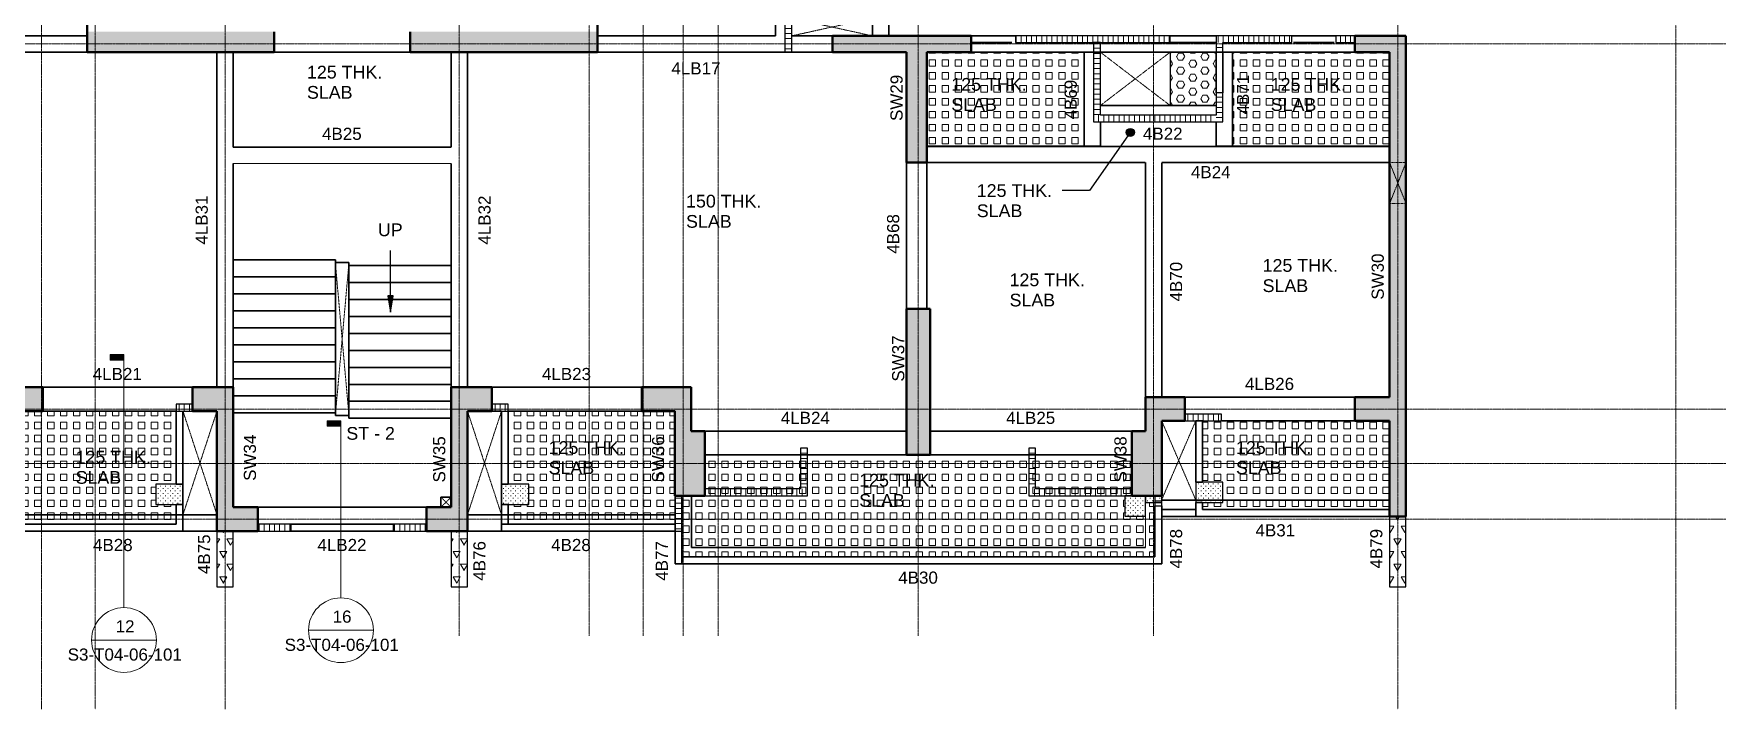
# Model space of a CAD drawing. Header units: millimetres. Extents: x 464749 to 583467, y -95146 to 240958.
# Drawn here: x 482526 to 507393, y 213998 to 223932 of the extents above; entities that cross this region are included whole.
import ezdxf

# ---------------------------------------------------------------- set-up
doc = ezdxf.new("R2010")
doc.units = ezdxf.units.MM
for name, pattern in [('_Beam Hidden', [3.571875, 2.38125, -1.190625]), ('_Grid Line', [45.24375, 38.1, -2.38125, 2.38125, -2.38125]), ('_Hidden 3_32_', [3.571875, 2.38125, -1.190625]), ('_Opening', [6.35, 2.38125, -0.79375, 0.79375, -0.79375, 0.79375, -0.79375])]:
    doc.linetypes.add(name, pattern=pattern)
for name, color, linetype, lineweight in [('A-DETL', 90, 'Continuous', 13), ('A-DETL-GENF', 92, 'Continuous', 9), ('A-FLOR', 192, 'Continuous', 35), ('A-FLOR-HDLN', 190, '_Hidden 3_32_', 35), ('A-WALL', 113, 'Continuous', 25), ('A-WALL-IDEN', 211, 'Continuous', 25), ('A-WALL-PATT', 111, 'Continuous', 25), ('G-ANNO-SYMB', 111, 'Continuous', 18), ('G-ANNO-TEXT', 231, 'Continuous', 13), ('I-WALL', 2, 'Continuous', 25), ('S-BEAM', 12, 'Continuous', 35), ('S-BEAM-HDLN', 1, '_Hidden 3_32_', 35), ('S-BEAM-IDEN', 2, 'Continuous', 25), ('S-FNDN', 32, 'Continuous', 25), ('S-GRID', 1, 'Continuous', 13)]:
    doc.layers.add(name, color=color, linetype=linetype, lineweight=lineweight)
doc.styles.add('Arial', font='arial.ttf', dxfattribs={"height": 178.59375})
doc.styles.add('Arial_1', font='arial.ttf', dxfattribs={"height": 187.5})
pattern_1 = [(60, (0, 0), (-107.156315, 185.59982), [107.156, -107.156]), (120, (0, 0), (-214.312315, -0.00018), [107.156, -107.156]), (0, (-53.58, 92.8), (107.156, 185.6), [107.156, -107.156])]
pattern_2 = [(0, (0, 0), (0, 95.25), [95.25, -95.25]), (90, (0, 0), (-95.25, 6e-15), [95.25, -95.25])]
pattern_3 = [(0, (0, 0), (71.438, 71.438), [8.93, -62.508]), (0, (35.72, 35.72), (71.438, 71.438), [8.93, -62.508])]

# ---------------------------------------------------------------- blocks, each defined once
blk = doc.blocks.new('Detail View - 1_16_ x 1_8_-1320089-2ND FLOOR')
at = {"layer": 'G-ANNO-SYMB', "lineweight": 13}
blk.add_hatch(color=256, dxfattribs=at).paths.add_polyline_path([(0, 2.68), (0, 0), (-1.09, 0), (-1.09, 2.68)], flags=0)
for p, q in [((0, 2.68), (-1.09, 2.68)), ((-1.09, 2.68), (-1.09, 0)), ((-1.09, 0), (0, 0)), ((0, 0), (0, 2.68))]:
    blk.add_line(p, q, dxfattribs=at)
blk = doc.blocks.new('Detail View - Circle-1284539-2ND FLOOR')
at = {"layer": 'G-ANNO-SYMB', "lineweight": 13}
for start, end in [(360, 180), (180, 360)]:
    blk.add_arc((-6.35, 0), 6.35, start, end, dxfattribs=at)

msp = doc.modelspace()

# ---------------------------------------------------------------- hatches: boundary and pattern name
at = {"layer": 'A-DETL-GENF', "lineweight": 13}
h = msp.add_hatch(dxfattribs=at)
h.set_pattern_fill('FP_91', color=253, style=0, pattern_type=2)
h.set_pattern_definition(pattern_2)
h.paths.add_polyline_path([(497956.7, 222277.7), (497956.7, 223662.3), (495647.1, 223662.3), (495647.1, 222277.7)], flags=0)
h = msp.add_hatch(dxfattribs=at)
h.set_pattern_fill('FP_90', color=253, style=0, pattern_type=2)
h.set_pattern_definition([(0, (0, 0), (0, 103.111), [59.531, -119.062]), (120, (0, 0), (-89.296745, -51.5555), [59.531, -119.062]), (60, (59.53, 0), (-89.296745, 51.5555), [59.531, -119.062])])
h.paths.add_polyline_path([(499896.7, 222877.5), (499896.7, 223662.3), (499222.5, 223662.3), (499222.5, 222877.5), (499676.9, 222877.5)], flags=0)
h = msp.add_hatch(dxfattribs=at)
h.set_pattern_fill('FP_91', color=253, style=0, pattern_type=2)
h.set_pattern_definition(pattern_2)
h.paths.add_polyline_path([(502447.9, 222277.7), (502447.9, 223662.2), (500136.7, 223662.2), (500136.7, 222277.7)], flags=0)
h = msp.add_hatch(dxfattribs=at)
h.set_pattern_fill('FP_91', color=253, style=0, pattern_type=2)
h.set_pattern_definition(pattern_2)
h.paths.add_polyline_path([(484616.9, 216718.3), (484616.9, 217010.2), (484316.9, 217010.2), (484316.9, 217310.2), (484616.9, 217310.2), (484616.9, 218382.4), (482167.1, 218382.4), (482167.1, 216718.3), (484316.9, 216718.3)], flags=0)
h = msp.add_hatch(dxfattribs=at)
h.set_pattern_fill('FP_91', color=253, style=0, pattern_type=2)
h.set_pattern_definition(pattern_2)
h.paths.add_polyline_path([(489797.7, 216718.3), (491947.2, 216718.3), (491947.2, 218382.4), (489497.4, 218382.4), (489497.4, 217310.2), (489797.4, 217310.2), (489797.4, 217010.2), (489497.4, 217010.2), (489497.4, 216718.3)], flags=0)
h = msp.add_hatch(dxfattribs=at)
h.set_pattern_fill('FP_91', color=253, style=0, pattern_type=2)
h.set_pattern_definition(pattern_2)
h.paths.add_polyline_path([(502447.9, 216937.8), (502447.9, 218237.1), (499697.8, 218237.1), (499697.8, 217337.5), (499997.8, 217337.1), (499997.8, 217037.5), (499697.8, 217037.1), (499697.8, 216937.8), (499998.1, 216937.8)], flags=0)
h = msp.add_hatch(dxfattribs=at)
h.set_pattern_fill('FP_91', color=253, style=0, pattern_type=2)
h.set_pattern_definition(pattern_2)
h.paths.add_polyline_path([(492047.6, 216237.2), (498997.7, 216237.2), (498997.7, 217038), (498858.6, 217038), (498858.6, 216838), (498558.6, 216838), (498559, 217138), (498658.6, 217138), (498658.6, 217737.4), (492387.6, 217737.4), (492387.6, 217137.6), (492047.6, 217137.6), (492047.6, 217074.8)], flags=0)
at = {"layer": 'A-DETL-GENF', "lineweight": 18}
h = msp.add_hatch(dxfattribs=at)
h.set_pattern_fill('FP_92', style=0, pattern_type=2)
h.set_pattern_definition(pattern_3)
h.paths.add_polyline_path([(499998.1, 217037.1), (499998.1, 217337.1), (499598.1, 217337.1), (499598.1, 217037.1), (499676.9, 217037.1)], flags=0)
h = msp.add_hatch(dxfattribs=at)
h.set_pattern_fill('FP_92', style=0, pattern_type=2)
h.set_pattern_definition(pattern_3)
h.paths.add_polyline_path([(484716.9, 217010.2), (484716.9, 217310.2), (484316.9, 217310.2), (484316.9, 217010.2)], flags=0)
h = msp.add_hatch(dxfattribs=at)
h.set_pattern_fill('FP_92', style=0, pattern_type=2)
h.set_pattern_definition(pattern_3)
h.paths.add_polyline_path([(489797.7, 217010.2), (489797.7, 217310.2), (489397.7, 217310.2), (489397.7, 217010.2)], flags=0)
h = msp.add_hatch(dxfattribs=at)
h.set_pattern_fill('FP_92', style=0, pattern_type=2)
h.set_pattern_definition(pattern_3)
h.paths.add_polyline_path([(498859, 216838), (498859, 217138), (498559, 217138), (498559, 216838)], flags=0)
h = msp.add_hatch(dxfattribs=at)
h.set_pattern_fill('FP_92', style=0, pattern_type=2)
h.set_pattern_definition(pattern_3)
h.paths.add_polyline_path([(499099, 217038), (499099, 217138), (498859, 217138), (498859, 217038)], flags=0)
at = {"layer": 'A-WALL-PATT', "lineweight": 13}
h = msp.add_hatch(dxfattribs=at)
h.set_pattern_fill('FP_46', color=254, angle=90, style=0, pattern_type=2)
h.set_pattern_definition([(180, (493662.43, 224087.08), (-5e-13, -75), [])])
h.paths.add_polyline_path([(493662.4, 223662.1), (493662.1, 224512.1), (493562.4, 224512.1), (493562.4, 223662.1), (493662.1, 223662.1)], flags=0)
at = {"layer": 'A-WALL-PATT'}
for points in [[(483307.1, 223662.7), (486057.1, 223662.7), (486057.1, 223962.7), (483307.1, 223962.7)], [(490807.6, 223662.7), (490807.6, 223962.7), (488057.5, 223962.7), (488057.5, 223662.7)], [(495647.5, 223662.7), (496298.8, 223662.7), (496298.8, 223902.7), (494261.8, 223902.7), (494261.8, 223662.7), (495347.5, 223662.7)], [(502448.2, 223662.7), (502688.2, 223662.7), (502688.2, 223902.7), (501938.8, 223902.7), (501938.8, 223662.7)], [(495647.5, 222037.7), (495647.1, 223662.7), (495347.5, 223662.7), (495347.5, 222037.7), (495647.1, 222037.7)], [(502687.7, 216833.4), (502688.2, 223662.7), (502448.2, 223662.7), (502447.9, 216833.4)], [(495697.5, 217737.5), (495697.5, 219887.5), (495347.5, 219887.5), (495347.5, 217737.5)], [(482656.8, 218383.1), (482656.8, 218733.1), (482168, 218733.1), (482168, 218383.1)], [(485216.5, 218383.1), (485456.5, 218383.1), (485456.5, 218733.1), (484857.1, 218733.1), (484857.1, 218383.1)], [(489257.5, 218383.1), (489257.5, 218733.1), (488658.1, 218733.1), (488658.1, 218383.1), (488898.1, 218383.1)], [(491946.6, 218383.1), (491946.6, 218733.1), (491457.8, 218733.1), (491457.8, 218383.1)], [(491946.9, 218087.6), (492186.6, 218087.6), (492186.6, 218733.1), (491946.6, 218733.1), (491946.6, 218087.6)], [(499099, 218087.5), (499099, 218587.5), (498859, 218587.5), (498859, 218087.5)], [(499438.6, 218237.5), (499438.6, 218587.5), (499099, 218587.5), (499099, 218237.5)], [(502448.2, 218237.5), (502448.2, 218587.5), (501937.8, 218587.5), (501937.8, 218237.5)], [(485456.5, 216968), (485456.5, 218383.1), (485216.5, 218383.1), (485216.5, 216968)], [(488898.1, 216968), (488898.1, 218383.1), (488658.1, 218383.1), (488658.1, 216968)], [(491946.9, 217137.6), (492386.9, 217137.6), (492386.9, 218087.6), (491946.9, 218087.6), (491946.9, 217137.6)], [(499099, 217138.5), (499099, 218087.6), (498659, 218087.6), (498659, 217138.5)], [(485817.3, 216618), (485817.3, 216968), (485216.5, 216968), (485216.5, 216618), (485456.5, 216618)], [(488297.3, 216618), (488898.1, 216618), (488898.1, 216968), (488297.3, 216968)]]:
    msp.add_hatch(color=9, dxfattribs=at).paths.add_polyline_path(points, flags=0)
at = {"layer": 'A-WALL-PATT', "lineweight": 13}
h = msp.add_hatch(dxfattribs=at)
h.set_pattern_fill('FP_39', color=254, angle=90, style=0, pattern_type=2)
h.set_pattern_definition([(270, (498085.44, 223902.7), (75, -5e-13), [])])
h.paths.add_polyline_path([(499222, 223802.7), (499222, 223902.7), (496948.8, 223902.7), (496948.8, 223802.7)], flags=0)
h = msp.add_hatch(dxfattribs=at)
h.set_pattern_fill('FP_38', color=254, angle=90, style=0, pattern_type=2)
h.set_pattern_definition([(180, (498197.035, 223270.13), (-9e-15, -75), [])])
h.paths.add_polyline_path([(498197, 222737.6), (498197, 223802.7), (498097, 223802.7), (498097, 222737.6)], flags=0)
h = msp.add_hatch(dxfattribs=at)
h.set_pattern_fill('FP_35', color=254, angle=90, style=0, pattern_type=2)
h.set_pattern_definition([(270, (500452.94, 223902.7), (75, -5e-13), [])])
h.paths.add_polyline_path([(501008.8, 223802.7), (501008.8, 223902.7), (499897, 223902.7), (499897, 223802.7), (499997, 223802.7)], flags=0)
h = msp.add_hatch(dxfattribs=at)
h.set_pattern_fill('FP_83', color=254, angle=90, style=0, pattern_type=2)
h.set_pattern_definition([(180, (499997.035, 223732.51), (-9e-15, -75), [])])
h.paths.add_polyline_path([(499997, 223662.3), (499997, 223802.7), (499897, 223802.7), (499897, 223662.3)], flags=0)
h = msp.add_hatch(dxfattribs=at)
h.set_pattern_fill('FP_34', color=254, angle=90, style=0, pattern_type=2)
h.set_pattern_definition([(90, (501798.84, 223802.7), (-75, 5e-13), [])])
h.paths.add_polyline_path([(501938.8, 223802.7), (501938.8, 223902.7), (501658.8, 223902.7), (501658.8, 223802.7)], flags=0)
h = msp.add_hatch(dxfattribs=at)
h.set_pattern_fill('FP_36', color=254, angle=90, style=0, pattern_type=2)
h.set_pattern_definition([(180, (499997.035, 222850.554), (-9e-15, -75), [])])
h.paths.add_polyline_path([(499997, 222637.6), (499997, 223063.6), (499897, 223063.6), (499897, 222637.6)], flags=0)
h = msp.add_hatch(dxfattribs=at)
h.set_pattern_fill('FP_37', color=254, angle=-270, style=0, pattern_type=2)
h.set_pattern_definition([(270, (498997.035, 222737.554), (75, 5e-15), [])])
h.paths.add_polyline_path([(499897, 222637.6), (499897, 222737.6), (498097, 222737.6), (498097, 222637.6), (499676.9, 222637.6)], flags=0)
h = msp.add_hatch(dxfattribs=at)
h.set_pattern_fill('FP_80', color=254, angle=90, style=0, pattern_type=2)
h.set_pattern_definition([(90, (484737.01, 218383.13), (-75, 6e-12), [])])
h.paths.add_polyline_path([(484857.1, 218383.1), (484857.1, 218483.1), (484616.9, 218483.1), (484616.9, 218383.1)], flags=0)
h = msp.add_hatch(dxfattribs=at)
h.set_pattern_fill('FP_81', color=254, angle=90, style=0, pattern_type=2)
h.set_pattern_definition([(90, (489377.59, 218383.135), (-75, -6e-12), [])])
h.paths.add_polyline_path([(489257.4, 218383.1), (489497.7, 218383.1), (489497.7, 218483.1), (489257.4, 218483.1)], flags=0)
h = msp.add_hatch(dxfattribs=at)
h.set_pattern_fill('FP_40', color=254, angle=-270, style=0, pattern_type=2)
h.set_pattern_definition([(270, (499708.69, 218337.54), (75, 5e-15), [])])
h.paths.add_polyline_path([(499978.8, 218237.5), (499978.8, 218337.5), (499438.6, 218337.5), (499438.6, 218237.5), (499676.9, 218237.5)], flags=0)
h = msp.add_hatch(dxfattribs=at)
h.set_pattern_fill('FP_43', color=254, angle=90, style=0, pattern_type=2)
h.set_pattern_definition([(0, (493792.36, 217537.484), (0, 75), [])])
h.paths.add_polyline_path([(493892.4, 217237.6), (493892.4, 217837.4), (493792.4, 217837.4), (493792.4, 217237.6)], flags=0)
h = msp.add_hatch(dxfattribs=at)
h.set_pattern_fill('FP_45', color=254, angle=90, style=0, pattern_type=2)
h.set_pattern_definition([(180, (497246.56, 217537.69), (-9e-15, -75), [])])
h.paths.add_polyline_path([(497246.6, 217238), (497246.6, 217837.4), (497146.6, 217837.4), (497146.6, 217238)], flags=0)
h = msp.add_hatch(dxfattribs=at)
h.set_pattern_fill('FP_73', color=254, angle=90, style=0, pattern_type=2)
h.set_pattern_definition([(0, (491946.885, 216876.93), (0, 75), [])])
h.paths.add_polyline_path([(492046.9, 216616.3), (492046.9, 217137.6), (491946.9, 217137.6), (491947.2, 216616.3)], flags=0)
h = msp.add_hatch(dxfattribs=at)
h.set_pattern_fill('FP_42', color=254, angle=90, style=0, pattern_type=2)
h.set_pattern_definition([(90, (493139.62, 217137.604), (-75, 5e-13), [])])
h.paths.add_polyline_path([(493892.4, 217137.6), (493892.4, 217237.6), (492386.9, 217237.6), (492387.6, 217137.6), (492471.4, 217137.6)], flags=0)
h = msp.add_hatch(dxfattribs=at)
h.set_pattern_fill('FP_44', color=254, angle=90, style=0, pattern_type=2)
h.set_pattern_definition([(90, (497902.776, 217138.02), (-75, 5e-15), [])])
h.paths.add_polyline_path([(497478.3, 217138), (498659, 217138), (498658.6, 217238), (497146.6, 217238), (497146.6, 217138)], flags=0)
h = msp.add_hatch(dxfattribs=at)
h.set_pattern_fill('FP_41', color=254, angle=90, style=0, pattern_type=2)
h.set_pattern_definition([(360, (498998.99, 217063.02), (5e-13, 75), [])])
h.paths.add_polyline_path([(499099, 216988), (499099, 217138), (498999, 217138), (498999, 216988)], flags=0)
h = msp.add_hatch(dxfattribs=at)
h.set_pattern_fill('FP_1', color=254, style=0, pattern_type=2)
h.set_pattern_definition(pattern_1)
h.paths.add_polyline_path([(485456.5, 215798.2), (485456.5, 216618), (485216.5, 216618), (485216.5, 215798.2)], flags=0)
h = msp.add_hatch(dxfattribs=at)
h.set_pattern_fill('FP_85', color=254, angle=90, style=0, pattern_type=2)
h.set_pattern_definition([(90, (486062.176, 216617.984), (-75, 5e-13), [])])
h.paths.add_polyline_path([(486307, 216618), (486307, 216718), (485817.3, 216718), (485817.3, 216618)], flags=0)
h = msp.add_hatch(dxfattribs=at)
h.set_pattern_fill('FP_84', color=254, angle=90, style=0, pattern_type=2)
h.set_pattern_definition([(90, (488052.45, 216617.99), (-75, 5e-15), [])])
h.paths.add_polyline_path([(488297.3, 216618), (488297.3, 216718), (487807.6, 216718), (487807.6, 216618)], flags=0)
h = msp.add_hatch(dxfattribs=at)
h.set_pattern_fill('FP_1', color=254, style=0, pattern_type=2)
h.set_pattern_definition(pattern_1)
h.paths.add_polyline_path([(488898.1, 215798.2), (488898.1, 216618), (488658.1, 216618), (488658.1, 215798.2)], flags=0)
h = msp.add_hatch(dxfattribs=at)
h.set_pattern_fill('FP_1', color=254, style=0, pattern_type=2)
h.set_pattern_definition(pattern_1)
h.paths.add_polyline_path([(502687.6, 215798.2), (502687.7, 216833.4), (502447.7, 216833.4), (502447.6, 215798.2)], flags=0)
at = {"layer": 'G-ANNO-TEXT', "lineweight": 25}
h = msp.add_hatch(color=250, dxfattribs=at)
edge = h.paths.add_edge_path(flags=0)
edge.add_arc((498637.7, 222481.9), 59.5, 0, 360)
msp.add_hatch(color=250, dxfattribs=at).paths.add_polyline_path([(487765.7, 219839.5), (487805.4, 220077.6), (487726, 220077.6)], flags=0)

# ---------------------------------------------------------------- linework, layer by layer
at = {"layer": 'A-DETL', "linetype": '_Opening'}
for p, q in [((494846.9, 224162.5), (493662.4, 223902.1)), ((493662.4, 224162.5), (494846.9, 223902.2)), ((498197, 223662.3), (499222.5, 222877.5)), ((498197, 222877.5), (499222.5, 223662.3)), ((502448.2, 222038), (502688.2, 221437.3)), ((502448.2, 221438), (502688.2, 222037.3)), ((502688.2, 222037.3), (502448.2, 222037.3)), ((502448.2, 222037.3), (502448.2, 221438)), ((502688.2, 221438), (502688.2, 222037.3)), ((502448.2, 221438), (502688.2, 221438)), ((487156.2, 218316.3), (486956.2, 220566.3)), ((487156.2, 220566.3), (486956.2, 218316.3)), ((485216.5, 218383), (484716.9, 216858)), ((484716.9, 218383), (485216.5, 216858)), ((488898.1, 218382.5), (489397.7, 216858)), ((489397.7, 218382.5), (488898.1, 216858)), ((499598.1, 217077.8), (499099, 218237.1)), ((499099, 218237.1), (499598.1, 218237.1)), ((499598.1, 218237.1), (499099, 217080)), ((488658.1, 216967.5), (488508.1, 217117.5)), ((488658.1, 217117.5), (488508.1, 216967.5)), ((499099, 217080), (499098.1, 217077.8))]:
    msp.add_line(p, q, dxfattribs=at)
at = {"layer": 'A-DETL', "lineweight": 35}
for p, q in [((496898.1, 223802.5), (496298.8, 223802.5)), ((499222, 223902.8), (499897, 223902.8)), ((499897, 223802.7), (499222, 223802.7)), ((501034.2, 223802.4), (501634.2, 223802.4)), ((499996.7, 223063.5), (499996.7, 223662.3)), ((485456.2, 220606.3), (485456.2, 222026.3)), ((488658.1, 222026.1), (488658.1, 218666.1)), ((486956.2, 220606.3), (485456.2, 220606.3)), ((486956.2, 218316.3), (486956.2, 220606.3)), ((486956.2, 220356.3), (485456.2, 220356.3)), ((486956.2, 220566.3), (487156.2, 220566.3)), ((487156.2, 220566.3), (487156.2, 218276.3)), ((488658.1, 220526.3), (487156.2, 220526.3)), ((486956.2, 220106.3), (485456.2, 220106.3)), ((488658.1, 220276.3), (487156.2, 220276.3)), ((486956.2, 219856.3), (485456.2, 219856.3)), ((488655.9, 220026.3), (487156.2, 220026.3)), ((486956.2, 219606.3), (485456.2, 219606.3)), ((488655.9, 219776.3), (487156.2, 219776.3)), ((486956.2, 219356.3), (485456.2, 219356.3)), ((488655.9, 219526.3), (487156.2, 219526.3)), ((486956.2, 219106.3), (485456.2, 219106.3)), ((488655.9, 219276.3), (487156.2, 219276.3)), ((486956.2, 218856.3), (485456.2, 218856.3)), ((488655.9, 219026.3), (487156.2, 219026.3)), ((486956.2, 218606.3), (485456.2, 218606.3)), ((488655.9, 218776.3), (487156.2, 218776.3)), ((486956.2, 218356.3), (485456.2, 218356.3)), ((488656.9, 218526.3), (487156.2, 218526.3)), ((487156.2, 218316.3), (486956.2, 218316.3)), ((488656.9, 218276.3), (487156.2, 218276.3)), ((488508.1, 217117.5), (488658.1, 217117.5)), ((488508.1, 216967.5), (488508.1, 217117.5)), ((488658.1, 217117.5), (488658.1, 216967.5)), ((488658.1, 216967.5), (488508.1, 216967.5))]:
    msp.add_line(p, q, dxfattribs=at)
at = {"layer": 'A-DETL', "lineweight": 25}
for p, q in [((499222.5, 223662.3), (499222.5, 222877.5)), ((499598.1, 217337.1), (499598.1, 217037.1)), ((499998.1, 217337.1), (499598.1, 217337.1)), ((499998.1, 217037.1), (499998.1, 217337.1)), ((484716.9, 217310.2), (484316.9, 217310.2)), ((484316.9, 217310.2), (484316.9, 217010.2)), ((484716.9, 217010.2), (484716.9, 217310.2)), ((489397.7, 217310.2), (489397.7, 217010.2)), ((489797.7, 217310.2), (489397.7, 217310.2)), ((489797.7, 217010.2), (489797.7, 217310.2)), ((498559, 217138), (498559, 216838)), ((498859, 217138), (498559, 217138)), ((498859, 217138), (498859, 217038)), ((499099, 217138), (498859, 217138)), ((498859, 216838), (498859, 217138)), ((499099, 217038), (499099, 217138)), ((484316.9, 217010.2), (484716.9, 217010.2)), ((489397.7, 217010.2), (489797.7, 217010.2)), ((498859, 217038), (499099, 217038)), ((499598.1, 217037.1), (499998.1, 217037.1)), ((498559, 216838), (498859, 216838))]:
    msp.add_line(p, q, dxfattribs=at)
at = {"layer": 'A-DETL', "linetype": '_Beam Hidden'}
for p, q in [((485456.5, 222266.1), (488658.1, 222266.1)), ((485456.2, 222026.1), (488658.1, 222026.1)), ((498859, 217138), (498859, 216838.5)), ((498859.2, 216377.7), (498859.2, 217138)), ((498859, 216838), (498859, 216377.7))]:
    msp.add_line(p, q, dxfattribs=at)
at = {"layer": 'A-FLOR'}
for p, q in [((494261.8, 223902.1), (493662.4, 223902.1)), ((485456.5, 223662.1), (485456.5, 223662.7)), ((486057.1, 223662.1), (485456.5, 223662.1)), ((488658.1, 223662.1), (488057.5, 223662.1)), ((488658.1, 223662.7), (488658.1, 223662.1)), ((490807.6, 223662.7), (490807.6, 223661.6)), ((494261.8, 223661.6), (494261.8, 223662.7)), ((497956.7, 223662.2), (495647.5, 223662.2)), ((496298.8, 223662.7), (497957, 223662.7)), ((497957, 223662.7), (497957, 222277.3)), ((498197, 223662.3), (499222.5, 223662.3)), ((499222.5, 223662.8), (499897, 223662.8)), ((499222.5, 223662.3), (499222.5, 223662.8)), ((499897, 223662.3), (499897, 223063.6)), ((500137, 223662.8), (501938.8, 223662.8)), ((500137, 222277.7), (500137, 223662.2)), ((502447.9, 223662.2), (500137, 223662.2)), ((502448.1, 222866.4), (502448.1, 223662.2)), ((499896.7, 222877.6), (498197, 222877.5)), ((497957, 222277.3), (495647.5, 222277.3)), ((502448.1, 222277.3), (500137, 222277.3)), ((498859, 218587.6), (499438.6, 218587.6)), ((482656.8, 218383.1), (484616.9, 218383.1)), ((484616.9, 218382.4), (484616.9, 217310.2)), ((484716.9, 216618), (484716.9, 218383.1)), ((488898.1, 218382.7), (489397.7, 218382.7)), ((489397.7, 218383.1), (489397.7, 217310.2)), ((489497.7, 218383.1), (491457.8, 218383.1)), ((489497.7, 217310.2), (489497.7, 218382.4)), ((499697.8, 218237.1), (499598.1, 218237.1)), ((499598.1, 218237.1), (499598.1, 217337.1)), ((499698.1, 217337.5), (499698.1, 218237.1)), ((499978.8, 218237.5), (501937.8, 218237.5)), ((492386.9, 217737.5), (493792.4, 217737.5)), ((492388, 217737.3), (492388, 217237.6)), ((493892.4, 217737.5), (495347.5, 217737.5)), ((495697.5, 217737.5), (497146.6, 217737.5)), ((497246.6, 217737.5), (498659, 217737.5)), ((499598.1, 217337.1), (499698.1, 217337.1)), ((484616.9, 217310.2), (484716.9, 217310.2)), ((489397.7, 217310.2), (489397.7, 217010.2)), ((489397.7, 217310.2), (489497.4, 217310.2)), ((492048, 216238.1), (492048, 217137.6)), ((498859, 217138), (498659, 217138)), ((484716.9, 217010.2), (484616.9, 217010.2)), ((484616.9, 217010.2), (484616.9, 216718.3)), ((489497.4, 217010.2), (489397.7, 217010.2)), ((489397.7, 217010.2), (489397.7, 216618)), ((489497.7, 216718.6), (489497.7, 217010.2)), ((498999, 216988), (498999, 216237.7)), ((499099, 216137.2), (499099, 216988)), ((499099, 216933.4), (499598.1, 216933.4)), ((499697.8, 217037.1), (499598.1, 217037.1)), ((499598.1, 217037.1), (499598.1, 216833.6)), ((499698.1, 216933.4), (499698.1, 217037.1)), ((502447.7, 216933.4), (499698.1, 216933.4)), ((484616.9, 216718), (482167.7, 216718)), ((482167.7, 216618), (484716.9, 216618)), ((489397.7, 216718), (491946.9, 216718)), ((489397.7, 216618), (491946.9, 216618)), ((491948, 216616.3), (491948, 216137.6)), ((499598.1, 216833.6), (502447.7, 216833.4)), ((498859, 216377.7), (498859.2, 216377.7)), ((491948, 216137.6), (492048, 216137.6)), ((498997.4, 216237.7), (492048, 216237.7)), ((492048, 216137.6), (492048, 216237.2)), ((492048, 216137.7), (498999, 216137.7)), ((498999, 216237.7), (498997.6, 216237.7)), ((498999, 216137.7), (498999, 216137.2)), ((498999, 216137.2), (499099, 216137.2))]:
    msp.add_line(p, q, dxfattribs=at)
at = {"layer": 'A-FLOR-HDLN'}
for p, q in [((495647.5, 222037.7), (495347.5, 222037.7)), ((491948, 218383.1), (491946.7, 218383.1)), ((491948, 217137.6), (491948, 218383.1)), ((502448.2, 218237.6), (502447.8, 218237.6)), ((502448.2, 216933.4), (502448.2, 218237.6)), ((493792.4, 217737.5), (493892.3, 217737.5)), ((497146.6, 217737.5), (497246.5, 217737.5)), ((491948, 217137.6), (491948, 216616.3)), ((492387.6, 217137.6), (492386.9, 217137.6)), ((492388, 217237.6), (492388, 217137.6)), ((499099, 217138.4), (499099, 217138)), ((484716.9, 216857.9), (482167.1, 216857.9)), ((491947.2, 216857.9), (489397.7, 216857.9)), ((499099, 217038), (498999, 217038)), ((502447.7, 216933.4), (502448.2, 216933.4)), ((491948, 216718), (491946.9, 216718)), ((491946.9, 216618), (491948, 216618)), ((491948, 216618), (491948, 216718))]:
    msp.add_line(p, q, dxfattribs=at)
at = {"layer": 'A-WALL', "color": 2, "lineweight": 50}
for p, q in [((499438.6, 218337.5), (499438.6, 218237.5)), ((485456.5, 216618), (485216.5, 216618)), ((488898.1, 216618), (488658.1, 216618))]:
    msp.add_line(p, q, dxfattribs=at)
at = {"layer": 'A-WALL', "lineweight": 50}
for p, q in [((499438.6, 218237.5), (499438.6, 218237.5)), ((485216.5, 216618), (485216.5, 216618)), ((488898.1, 216618), (488898.1, 216618))]:
    msp.add_line(p, q, dxfattribs=at)
at = {"layer": 'G-ANNO-SYMB'}
for p, q in [((483850, 215491.7), (483850, 219131.5)), ((487038.4, 215635.3), (487038.4, 218159.5))]:
    msp.add_line(p, q, dxfattribs=at)
at = {"layer": 'G-ANNO-SYMB', "lineweight": 13}
for p, q in [((486562.2, 215159), (487514.7, 215159)), ((483373.8, 215015.5), (484326.3, 215015.5))]:
    msp.add_line(p, q, dxfattribs=at)
at = {"layer": 'G-ANNO-TEXT', "color": 250, "lineweight": 25}
for p, q in [((498637.7, 222481.9), (498035.6, 221627)), ((497643, 221627), (497637.8, 221627)), ((498035.6, 221627), (497643, 221627)), ((487765.7, 219839.5), (487765.7, 220745.9)), ((487805.4, 220077.6), (487726, 220077.6)), ((487726, 220077.6), (487765.7, 219839.5)), ((487765.7, 219839.5), (487805.4, 220077.6))]:
    msp.add_line(p, q, dxfattribs=at)
msp.add_circle((498637.7, 222481.9), 59.5, dxfattribs=at)
at = {"layer": 'I-WALL', "color": 50, "lineweight": 30}
for p, q in [((493562.4, 224512.1), (493562.4, 223662.1)), ((493662.4, 223662.1), (493662.4, 224512.1)), ((499222, 223902.7), (496948.8, 223902.7)), ((496948.8, 223902.7), (496948.8, 223802.7)), ((496948.8, 223802.7), (499222, 223802.7)), ((498197, 223802.7), (498097, 223802.7)), ((498097, 223802.7), (498097, 222637.6)), ((498197, 222737.6), (498197, 223802.7)), ((499222, 223802.7), (499222, 223902.7)), ((501008.8, 223902.7), (499897, 223902.7)), ((499897, 223902.7), (499897, 223662.3)), ((499997, 223802.7), (501008.8, 223802.7)), ((499997, 223662.3), (499997, 223802.7)), ((501008.8, 223802.7), (501008.8, 223902.7)), ((501938.8, 223902.7), (501658.8, 223902.7)), ((501658.8, 223902.7), (501658.8, 223802.7)), ((501658.8, 223802.7), (501938.8, 223802.7)), ((501938.8, 223802.7), (501938.8, 223902.7)), ((493562.4, 223662.1), (493662.4, 223662.1)), ((499897, 223662.3), (499997, 223662.3)), ((499997, 223063.6), (499897, 223063.6)), ((499897, 223063.6), (499897, 222737.6)), ((499997, 222637.6), (499997, 223063.6)), ((498097, 222637.6), (499997, 222637.6)), ((499897, 222737.6), (498197, 222737.6)), ((484857.1, 218483.1), (484616.9, 218483.1)), ((484616.9, 218483.1), (484616.9, 218383.1)), ((484616.9, 218383.1), (484857.1, 218383.1)), ((484857.1, 218383.1), (484857.1, 218483.1)), ((489497.7, 218483.1), (489257.4, 218483.1)), ((489257.4, 218483.1), (489257.4, 218383.1)), ((489257.4, 218383.1), (489497.7, 218383.1)), ((489497.7, 218383.1), (489497.7, 218483.1)), ((499978.8, 218337.5), (499438.6, 218337.5)), ((499978.8, 218237.5), (499978.8, 218337.5)), ((499438.6, 218237.5), (499978.8, 218237.5)), ((493792.4, 217837.4), (493792.4, 217237.6)), ((493892.4, 217837.4), (493792.4, 217837.4)), ((493892.4, 217137.7), (493892.4, 217837.4)), ((497146.6, 217837.4), (497146.6, 217138)), ((497246.6, 217837.4), (497146.6, 217837.4)), ((497246.6, 217238), (497246.6, 217837.4)), ((491946.9, 217137.6), (491946.9, 216616.3)), ((492046.9, 217137.6), (491947.2, 217137.6)), ((492046.9, 216616.3), (492046.9, 217137.6)), ((492386.9, 217237.6), (492386.9, 217137.6)), ((493792.4, 217237.6), (492387.6, 217237.6)), ((492387.6, 217137.6), (493892.4, 217137.6)), ((497146.6, 217138), (498558.6, 217138)), ((498658.6, 217238), (497246.6, 217238)), ((498559, 217138), (498658.6, 217138)), ((498659, 217138), (498659, 217238)), ((498999, 217138), (498999, 216988)), ((499099, 217138), (498999, 217138)), ((499099, 216988), (499099, 217138)), ((498999, 216988), (499099, 216988)), ((485216.5, 216618), (485216.5, 215798.2)), ((485456.5, 215798.2), (485456.5, 216618)), ((486307, 216718), (485817.3, 216718)), ((485817.3, 216718), (485817.3, 216618)), ((485817.3, 216618), (486307, 216618)), ((486307, 216618), (486307, 216718)), ((488297.3, 216718), (487807.6, 216718)), ((487807.6, 216718), (487807.6, 216618)), ((487807.6, 216618), (488297.3, 216618)), ((488297.3, 216618), (488297.3, 216718)), ((488658.1, 216618), (488658.1, 215798.2)), ((488898.1, 215798.2), (488898.1, 216618)), ((491946.9, 216616.3), (492046.9, 216616.3)), ((502447.7, 216833.4), (502447.6, 215798.2)), ((502687.7, 216833.4), (502447.7, 216833.4)), ((502687.6, 215798.2), (502687.7, 216833.4)), ((485216.5, 215798.2), (485456.5, 215798.2)), ((488658.1, 215798.2), (488898.1, 215798.2)), ((502447.6, 215798.2), (502687.6, 215798.2))]:
    msp.add_line(p, q, dxfattribs=at)
at = {"layer": 'S-BEAM'}
for p, q in [((494846.9, 224162.5), (494846.9, 223902.7)), ((495086.9, 223902.7), (495086.9, 224162.5)), ((494261.8, 223902.7), (493662.4, 223902.7)), ((499222.5, 223662.7), (499897, 223662.7)), ((500137, 223662.7), (501938.8, 223662.7)), ((492188, 216377.7), (492188, 217137.6)), ((498859, 217138), (498999, 217138)), ((485216.5, 216857.9), (484716.9, 216857.9)), ((486956.5, 216968), (485817.3, 216968)), ((487156.2, 216968), (486956.5, 216968)), ((488297.3, 216968), (487156.2, 216968)), ((489397.7, 216857.9), (488898.1, 216857.9)), ((482167.7, 216617.9), (485216.5, 216617.9)), ((486307, 216718), (486971.2, 216718)), ((487807.6, 216618), (486307, 216618)), ((486971.2, 216718), (487807.6, 216718)), ((488898.1, 216617.9), (491946.9, 216617.9)), ((499099, 216833.7), (499598.1, 216833.6)), ((498859, 216137.7), (498859, 216137.2)), ((498999, 216137.2), (498859, 216137.2))]:
    msp.add_line(p, q, dxfattribs=at)
at = {"layer": 'S-BEAM-HDLN'}
for p, q in [((493422.4, 226511.1), (493422.4, 223902.7)), ((483307.1, 223902.7), (480692.2, 223902.7)), ((493422.4, 223902.7), (490807.6, 223902.7)), ((496948.8, 223902.7), (496298.8, 223902.7)), ((499897, 223902.7), (499222.1, 223902.7)), ((501658.8, 223902.7), (501008.9, 223902.7)), ((479852.8, 223662.7), (483307.1, 223662.7)), ((485216.5, 223661.6), (485456.5, 223661.6)), ((485216.5, 218733.1), (485216.5, 223661.6)), ((485456.5, 223661.6), (485456.5, 222266.1)), ((488658.1, 223661.6), (488898.1, 223661.6)), ((488658.1, 222266.1), (488658.1, 223661.6)), ((488898.1, 223661.6), (488898.1, 218733.1)), ((490807.6, 223662.7), (494261.8, 223662.7)), ((497957, 223662.7), (498197, 223662.7)), ((498197, 223662.7), (499222.4, 223662.7)), ((499897.1, 223662.7), (500137, 223662.7)), ((499896.7, 222877.5), (499804.8, 222877.5)), ((498197, 222277.7), (498197, 222637.5)), ((499897, 222637.5), (499897, 222277.7)), ((502448.2, 222277.2), (495647.5, 222277.2)), ((498197, 222277.7), (497957, 222277.7)), ((500136.7, 222277.7), (499897, 222277.7)), ((502448.2, 222277.2), (502448.2, 222037.2)), ((485456.5, 222026.1), (485456.5, 218733.1)), ((488658.1, 218733.1), (488658.1, 222026.1)), ((495347.5, 222037.2), (495647.5, 222037.2)), ((495347.5, 222037.2), (495347.5, 219887.5)), ((495647.5, 222037.2), (495647.5, 222037.6)), ((495647.5, 222037.2), (498859, 222037.2)), ((495647.5, 219887.5), (495647.5, 222037.2)), ((498859, 222037.2), (498859, 218587.6)), ((499099, 222037.2), (502448.2, 222037.2)), ((499099, 218587.5), (499099, 222037.2)), ((484857.1, 218733.1), (482656.8, 218733.1)), ((491457.8, 218733.1), (489257.5, 218733.1)), ((501937.8, 218587.5), (499438.6, 218587.5)), ((492386.9, 218087.6), (495347.5, 218087.6)), ((498658.9, 218087.6), (495697.5, 218087.6)), ((495347.5, 217737.6), (492386.9, 217737.6)), ((495697.5, 217737.6), (498659, 217737.6)), ((499099, 217073.7), (499598.1, 217073.6)), ((499598.1, 217073.6), (499997.8, 217073.6)), ((499998.1, 217073.6), (502447.7, 217073.4)), ((491946.9, 216617.9), (491948, 216617.9)), ((498859, 216377.7), (492188, 216377.7)), ((492048, 216137.7), (491948, 216137.7))]:
    msp.add_line(p, q, dxfattribs=at)
at = {"layer": 'S-BEAM-HDLN', "linetype": '_Beam Hidden'}
for p, q in [((486057.1, 223662.1), (486057.1, 223662.6)), ((486057.1, 223662.1), (488057.5, 223662.1)), ((488057.5, 223662.6), (488057.5, 223662.1)), ((488658.1, 222266.1), (485456.5, 222266.1))]:
    msp.add_line(p, q, dxfattribs=at)
at = {"layer": 'S-FNDN', "lineweight": 50}
for p, q in [((483307.1, 226511.5), (483307.1, 223662.7)), ((490807.6, 223662.7), (490807.6, 226511.5)), ((486057.1, 223662.7), (486057.1, 223962.7)), ((488057.5, 223962.7), (488057.5, 223662.7)), ((496298.8, 223902.7), (494261.8, 223902.7)), ((494261.8, 223902.7), (494261.8, 223662.7)), ((496298.8, 223662.7), (496298.8, 223902.7)), ((502688.2, 223902.7), (501938.8, 223902.7)), ((501938.8, 223902.7), (501938.8, 223662.7)), ((502687.7, 216833.4), (502688.2, 223902.7)), ((483307.1, 223662.7), (486057.1, 223662.7)), ((488057.5, 223662.7), (490807.6, 223662.7)), ((494261.8, 223662.7), (495347.5, 223662.7)), ((495347.5, 223662.7), (495347.5, 222037.7)), ((495647.5, 223662.7), (496298.8, 223662.7)), ((495647.5, 222037.7), (495647.5, 223662.3)), ((501938.8, 223662.7), (502448.2, 223662.7)), ((502448.2, 223662.7), (502447.8, 218587.5)), ((495347.5, 222037.7), (495647.5, 222037.7)), ((495347.5, 219887.5), (495347.5, 217737.5)), ((495697.5, 219887.5), (495347.5, 219887.5)), ((495697.5, 217737.5), (495697.5, 219887.5)), ((482656.8, 218733.1), (481928, 218733.1)), ((482656.8, 218383.1), (482656.8, 218733.1)), ((485456.5, 218733.1), (484857.1, 218733.1)), ((484857.1, 218733.1), (484857.1, 218383.1)), ((485456.5, 216968), (485456.5, 218733.1)), ((489257.5, 218733.1), (488658.1, 218733.1)), ((488658.1, 218733.1), (488658.1, 216968)), ((489257.5, 218383.1), (489257.5, 218733.1)), ((492186.6, 218733.1), (491457.8, 218733.1)), ((491457.8, 218733.1), (491457.8, 218383.1)), ((492186.6, 218087.6), (492186.6, 218733.1)), ((498859, 218587.5), (498859, 218087.5)), ((499438.6, 218587.5), (498859, 218587.5)), ((499438.6, 218337.5), (499438.6, 218587.5)), ((502447.8, 218587.5), (501937.8, 218587.5)), ((501937.8, 218587.5), (501937.8, 218237.5)), ((482168, 218383.1), (482656.8, 218383.1)), ((484857.1, 218383.1), (485216.5, 218383.1)), ((485216.5, 218383.1), (485216.5, 216618)), ((488898.1, 218383.1), (489257.5, 218383.1)), ((488898.1, 216618), (488898.1, 218383.1)), ((491457.8, 218383.1), (491946.6, 218383.1)), ((491946.6, 218382.1), (491946.6, 218087.6)), ((491946.6, 218087.6), (491946.9, 218087.6)), ((491946.9, 218087.6), (491946.9, 217137.6)), ((492386.9, 218087.6), (492186.6, 218087.6)), ((492386.9, 217137.6), (492386.9, 218087.6)), ((498859, 218087.6), (498659, 218087.6)), ((498659, 218087.6), (498659, 217138.5)), ((499099, 217138.5), (499099, 218237.5)), ((499099, 218237.5), (499438.6, 218237.5)), ((501937.8, 218237.5), (502447.8, 218237.5)), ((502447.8, 218237), (502447.7, 216833.4)), ((495347.5, 217737.5), (495697.5, 217737.5)), ((491947.2, 217137.6), (492386.9, 217137.6)), ((498659, 217138.5), (499099, 217138.5)), ((485817.3, 216968), (485456.5, 216968)), ((485817.3, 216618), (485817.3, 216968)), ((488658.1, 216968), (488297.3, 216968)), ((488297.3, 216968), (488297.3, 216618)), ((485456.5, 216618), (485817.3, 216618)), ((488297.3, 216618), (488658.1, 216618)), ((502447.7, 216833.4), (502687.7, 216833.4))]:
    msp.add_line(p, q, dxfattribs=at)
at = {"layer": 'S-GRID', "linetype": '_Grid Line', "lineweight": 18}
for p, q in [((490687.2, 240244), (490687.2, 215078.7)), ((491477.1, 215078.7), (491477.1, 240244)), ((495521.9, 215078.7), (495521.9, 240244)), ((498977, 240244), (498977, 215078.7)), ((506654.2, 240244), (506654.2, 213997.8)), ((482637.1, 213997.8), (482637.1, 239291.5)), ((483427, 239291.5), (483427, 213997.8)), ((485337.2, 213997.8), (485337.2, 239291.5)), ((488777, 215078.7), (488777, 239291.5)), ((492067.5, 215078.7), (492067.5, 239291.5)), ((492579.3, 215078.7), (492579.3, 239291.5)), ((502567.3, 239291.5), (502567.3, 213997.8)), ((466406.8, 223783.1), (507392.8, 223783.1)), ((466406.8, 218413.2), (507392.8, 218413.2)), ((466406.8, 217613.2), (507392.8, 217613.2)), ((466406.8, 216792.9), (507392.8, 216792.9))]:
    msp.add_line(p, q, dxfattribs=at)

# ---------------------------------------------------------------- block references
at = {"layer": 'G-ANNO-SYMB', "lineweight": 13, "extrusion": (0, 0, -1), "xscale": 74.99999999999996, "yscale": 74.99999999999996, "zscale": 74.99999999999996, "rotation": 270.0000000000002}
for p in [(-483850, 219131.5), (-487038.4, 218159.5)]:
    msp.add_blockref('Detail View - 1_16_ x 1_8_-1320089-2ND FLOOR', p, dxfattribs=at)
at = {"layer": 'G-ANNO-SYMB', "lineweight": 13, "xscale": 74.99999999999996, "yscale": 74.99999999999996, "zscale": 74.99999999999996, "rotation": 90}
for p in [(487038.4, 215635.3), (483850, 215491.7)]:
    msp.add_blockref('Detail View - Circle-1284539-2ND FLOOR', p, dxfattribs=at)

# ---------------------------------------------------------------- texts
at = {"layer": 'A-WALL-IDEN', "lineweight": 13, "char_height": 178.59, "width": 841.772, "attachment_point": 1, "rotation": 90, "style": 'Arial'}
for s, insert in [('SW29', (495113, 222650.3)), ('SW30', (502183.5, 220020.9)), ('SW37', (495138, 218816.6)), ('SW34', (485611.6, 217356.6)), ('SW35', (488393.6, 217332.3)), ('SW36', (491609, 217332.3)), ('SW38', (498403.2, 217332.3))]:
    msp.add_mtext(s, dxfattribs=dict(at, insert=insert))
at = {"layer": 'G-ANNO-SYMB', "lineweight": 13, "attachment_point": 1, "style": 'Arial'}
for s, insert, char_height, width in [('16', (486916.3, 215448.6), 178.59, 336.709), ('12', (483727.8, 215305.1), 178.59, 336.709), ('S3-T04-06-101', (483023.2, 214890.7), 178.594, 2044.303), ('S3-T04-06-101', (486211.7, 215034.3), 178.594, 2044.303)]:
    msp.add_mtext(s, dxfattribs=dict(at, insert=insert, char_height=char_height, width=width))
at = {"layer": 'G-ANNO-TEXT', "color": 7, "lineweight": 25, "char_height": 187.5, "attachment_point": 1, "style": 'Arial_1'}
for s, insert, width in [('125 THK.', (486539.2, 223462.5), 1340.822), ('SLAB', (486539.2, 223164.8), 805.696), ('125 THK.', (496006.6, 223282.6), 1340.822), ('125 THK.', (500701.2, 223282.6), 1340.822), ('SLAB', (496006.6, 222985), 805.696), ('SLAB', (500701.2, 222985), 805.696), ('150 THK.', (492109.7, 221564.5), 1340.822), ('125 THK.', (496381.5, 221720.7), 1340.822), ('SLAB', (496381.5, 221423.1), 805.696), ('UP', (487582, 221143), 438.924), ('SLAB', (492109.7, 221266.9), 805.696), ('125 THK.', (500581.5, 220618.9), 1340.822), ('125 THK.', (496863.2, 220407.3), 1340.822), ('SLAB', (500581.5, 220321.2), 805.696), ('SLAB', (496863.2, 220109.6), 805.696), ('ST - 2', (487118.3, 218148.4), 871.835), ('125 THK.', (490089.9, 217940.2), 1340.822), ('125 THK.', (500189.9, 217940.2), 1340.822), ('125 THK.', (483139.1, 217798.4), 1340.822), ('SLAB', (490089.9, 217642.5), 805.696), ('SLAB', (500189.9, 217642.5), 805.696), ('SLAB', (483139.1, 217500.8), 805.696), ('125 THK.', (494653.8, 217460), 1340.822), ('SLAB', (494653.8, 217162.3), 805.696)]:
    msp.add_mtext(s, dxfattribs=dict(at, insert=insert, width=width))
at = {"layer": 'S-BEAM-IDEN', "lineweight": 13, "char_height": 178.59, "attachment_point": 1, "style": 'Arial'}
for s, insert, width in [('4LB17', (491893.9, 223512.9), 877.848), ('4B25', (486761.1, 222550.7), 709.493), ('4B22', (498822.7, 222551.8), 709.493), ('4B24', (499528.8, 221987.4), 709.493), ('4LB21', (483391.4, 219017.8), 877.848), ('4LB23', (489992.1, 219017.8), 877.848), ('4LB26', (500322.7, 218872.2), 877.848), ('4LB24', (493501.6, 218372.2), 877.848), ('4LB25', (496812.7, 218372.2), 877.848), ('4B28', (483395.4, 216502.6), 709.493), ('4LB22', (486692.8, 216502.6), 877.848), ('4B28', (490126.9, 216502.6), 709.493), ('4B30', (495227.3, 216022.4), 709.493)]:
    msp.add_mtext(s, dxfattribs=dict(at, insert=insert, width=width))
for s, insert, width, rotation in [('4B71', (500203.6, 222747.9), 709.493, 90), ('4B69', (497672.4, 222674), 709.493, 90), ('4LB31', (484902.9, 220831.8), 877.848, 90), ('4LB32', (489057.8, 220831.8), 877.848, 90), ('4B68', (495062.8, 220697.6), 709.493, 90), ('4B70', (499220.7, 219995.4), 709.493, 90), ('4B78', (499220.7, 216066.9), 709.493, 90), ('4B31', (500477.1, 216718.2), 709.493, 359.99517), ('4B79', (502162.9, 216066.7), 709.493, 90), ('4B75', (484937.4, 215985.5), 709.493, 90), ('4B76', (488983.9, 215888), 709.493, 90), ('4B77', (491663.3, 215888), 709.493, 90)]:
    msp.add_mtext(s, dxfattribs=dict(at, insert=insert, width=width, rotation=rotation))

doc.saveas('drawing.dxf')
